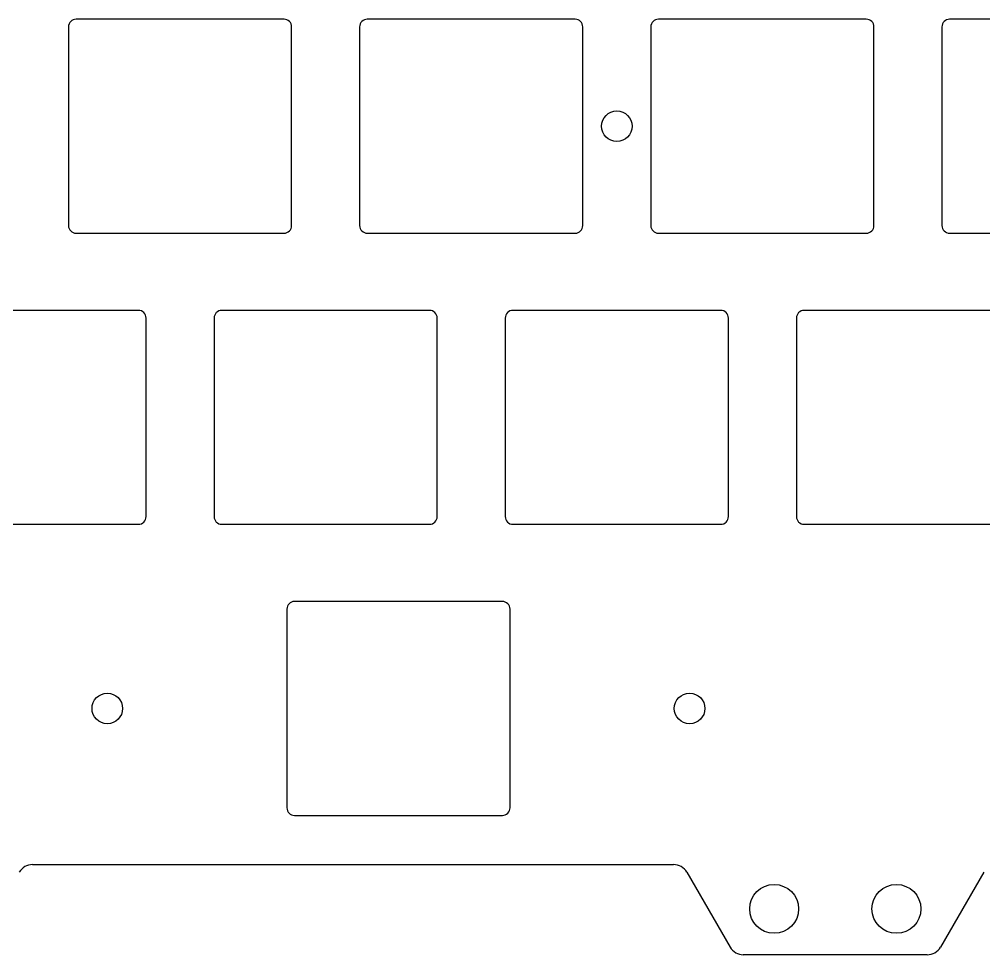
# Model space of a CAD drawing. Header units: millimetres. Extents: x -10 to 339, y -116 to 17.
# Drawn here: x 99 to 162.1, y -116.1 to -54.9 of the extents above; entities that cross this region are included whole.
import ezdxf

# ---------------------------------------------------------------- set-up
doc = ezdxf.new("R2010")
doc.units = ezdxf.units.MM
doc.layers.get('0').update_dxf_attribs({"linetype": 'CONTINUOUS'})
doc.layers.add('BLACK', color=7, linetype='CONTINUOUS')

msp = doc.modelspace()

# ---------------------------------------------------------------- linework, layer by layer
for p, q in [((99.883601, -110.231249), (141.82765, -110.231249)), ((142.694693, -110.731249), (145.523709, -115.631249)), ((162.117343, -110.731249), (159.288327, -115.631249)), ((158.422302, -116.131249), (146.389735, -116.131249))]:
    msp.add_line(p, q)
msp.add_lwpolyline([(131.125, -106.5125), (131.125, -93.5125, 0.414214), (130.625, -93.0125), (117.025, -93.0125, 0.414212), (116.525, -93.5125), (116.525, -106.5125, 0.414212), (117.025, -107.0125), (130.625, -107.0125, 0.414214)], format="xyb", close=True)
for centre, radius in [((104.775, -100.0125), 1), ((142.875, -100.0125), 1), ((148.406018, -113.131249), 1.6), ((156.406018, -113.131249), 1.6)]:
    msp.add_circle(centre, radius)
for centre, start, end in [((99.883369, -111.231249), 90, 150), ((141.828667, -111.231249), 30, 90), ((146.389735, -115.131249), 210, 270), ((158.422302, -115.131249), 270, 330)]:
    msp.add_arc(centre, 1, start, end)
at = {"layer": 'BLACK', "linetype": 'Continuous'}
for p, q in [((102.2375, -55.4125), (102.2375, -68.4125)), ((116.3375, -54.9125), (102.7375, -54.9125)), ((116.8375, -68.4125), (116.8375, -55.4125)), ((121.2875, -55.4125), (121.2875, -68.4125)), ((135.3875, -54.9125), (121.7875, -54.9125)), ((135.8875, -68.4125), (135.8875, -55.4125)), ((140.3375, -55.4125), (140.3375, -68.4125)), ((154.4375, -54.9125), (140.8375, -54.9125)), ((154.9375, -68.4125), (154.9375, -55.4125)), ((159.3875, -55.4125), (159.3875, -68.4125)), ((173.4875, -54.9125), (159.8875, -54.9125)), ((102.7375, -68.9125), (116.3375, -68.9125)), ((121.7875, -68.9125), (135.3875, -68.9125)), ((140.8375, -68.9125), (154.4375, -68.9125)), ((159.8875, -68.9125), (173.4875, -68.9125)), ((106.8125, -73.9625), (93.2125, -73.9625)), ((125.8625, -73.9625), (112.2625, -73.9625)), ((144.9125, -73.9625), (131.3125, -73.9625)), ((163.9625, -73.9625), (150.3625, -73.9625)), ((107.3125, -87.4625), (107.3125, -74.4625)), ((111.7625, -74.4625), (111.7625, -87.4625)), ((126.3625, -87.4625), (126.3625, -74.4625)), ((130.8125, -74.4625), (130.8125, -87.4625)), ((145.4125, -87.4625), (145.4125, -74.4625)), ((149.8625, -74.4625), (149.8625, -87.4625)), ((93.2125, -87.9625), (106.8125, -87.9625)), ((112.2625, -87.9625), (125.8625, -87.9625)), ((131.3125, -87.9625), (144.9125, -87.9625)), ((150.3625, -87.9625), (163.9625, -87.9625))]:
    msp.add_line(p, q, dxfattribs=at)
at = {"layer": 'BLACK'}
msp.add_circle((138.1125, -61.9125), 1, dxfattribs=at)
for centre, start, end in [((102.7375, -55.4125), 90, 180), ((116.3375, -55.4125), 0, 90), ((121.7875, -55.4125), 90, 180), ((135.3875, -55.4125), 0, 90), ((140.8375, -55.4125), 90, 180), ((154.4375, -55.4125), 0, 90), ((159.8875, -55.4125), 90, 180), ((102.7375, -68.4125), 180, 270), ((116.3375, -68.4125), 270, 0), ((121.7875, -68.4125), 180, 270), ((135.3875, -68.4125), 270, 0), ((140.8375, -68.4125), 180, 270), ((154.4375, -68.4125), 270, 0), ((159.8875, -68.4125), 180, 270), ((106.8125, -74.4625), 0, 90), ((112.2625, -74.4625), 90, 180), ((125.8625, -74.4625), 0, 90), ((131.3125, -74.4625), 90, 180), ((144.9125, -74.4625), 0, 90), ((150.3625, -74.4625), 90, 180), ((106.8125, -87.4625), 270, 0), ((112.2625, -87.4625), 180, 270), ((125.8625, -87.4625), 270, 0), ((131.3125, -87.4625), 180, 270), ((144.9125, -87.4625), 270, 0), ((150.3625, -87.4625), 180, 270)]:
    msp.add_arc(centre, 0.5, start, end, dxfattribs=at)

doc.saveas('drawing.dxf')
